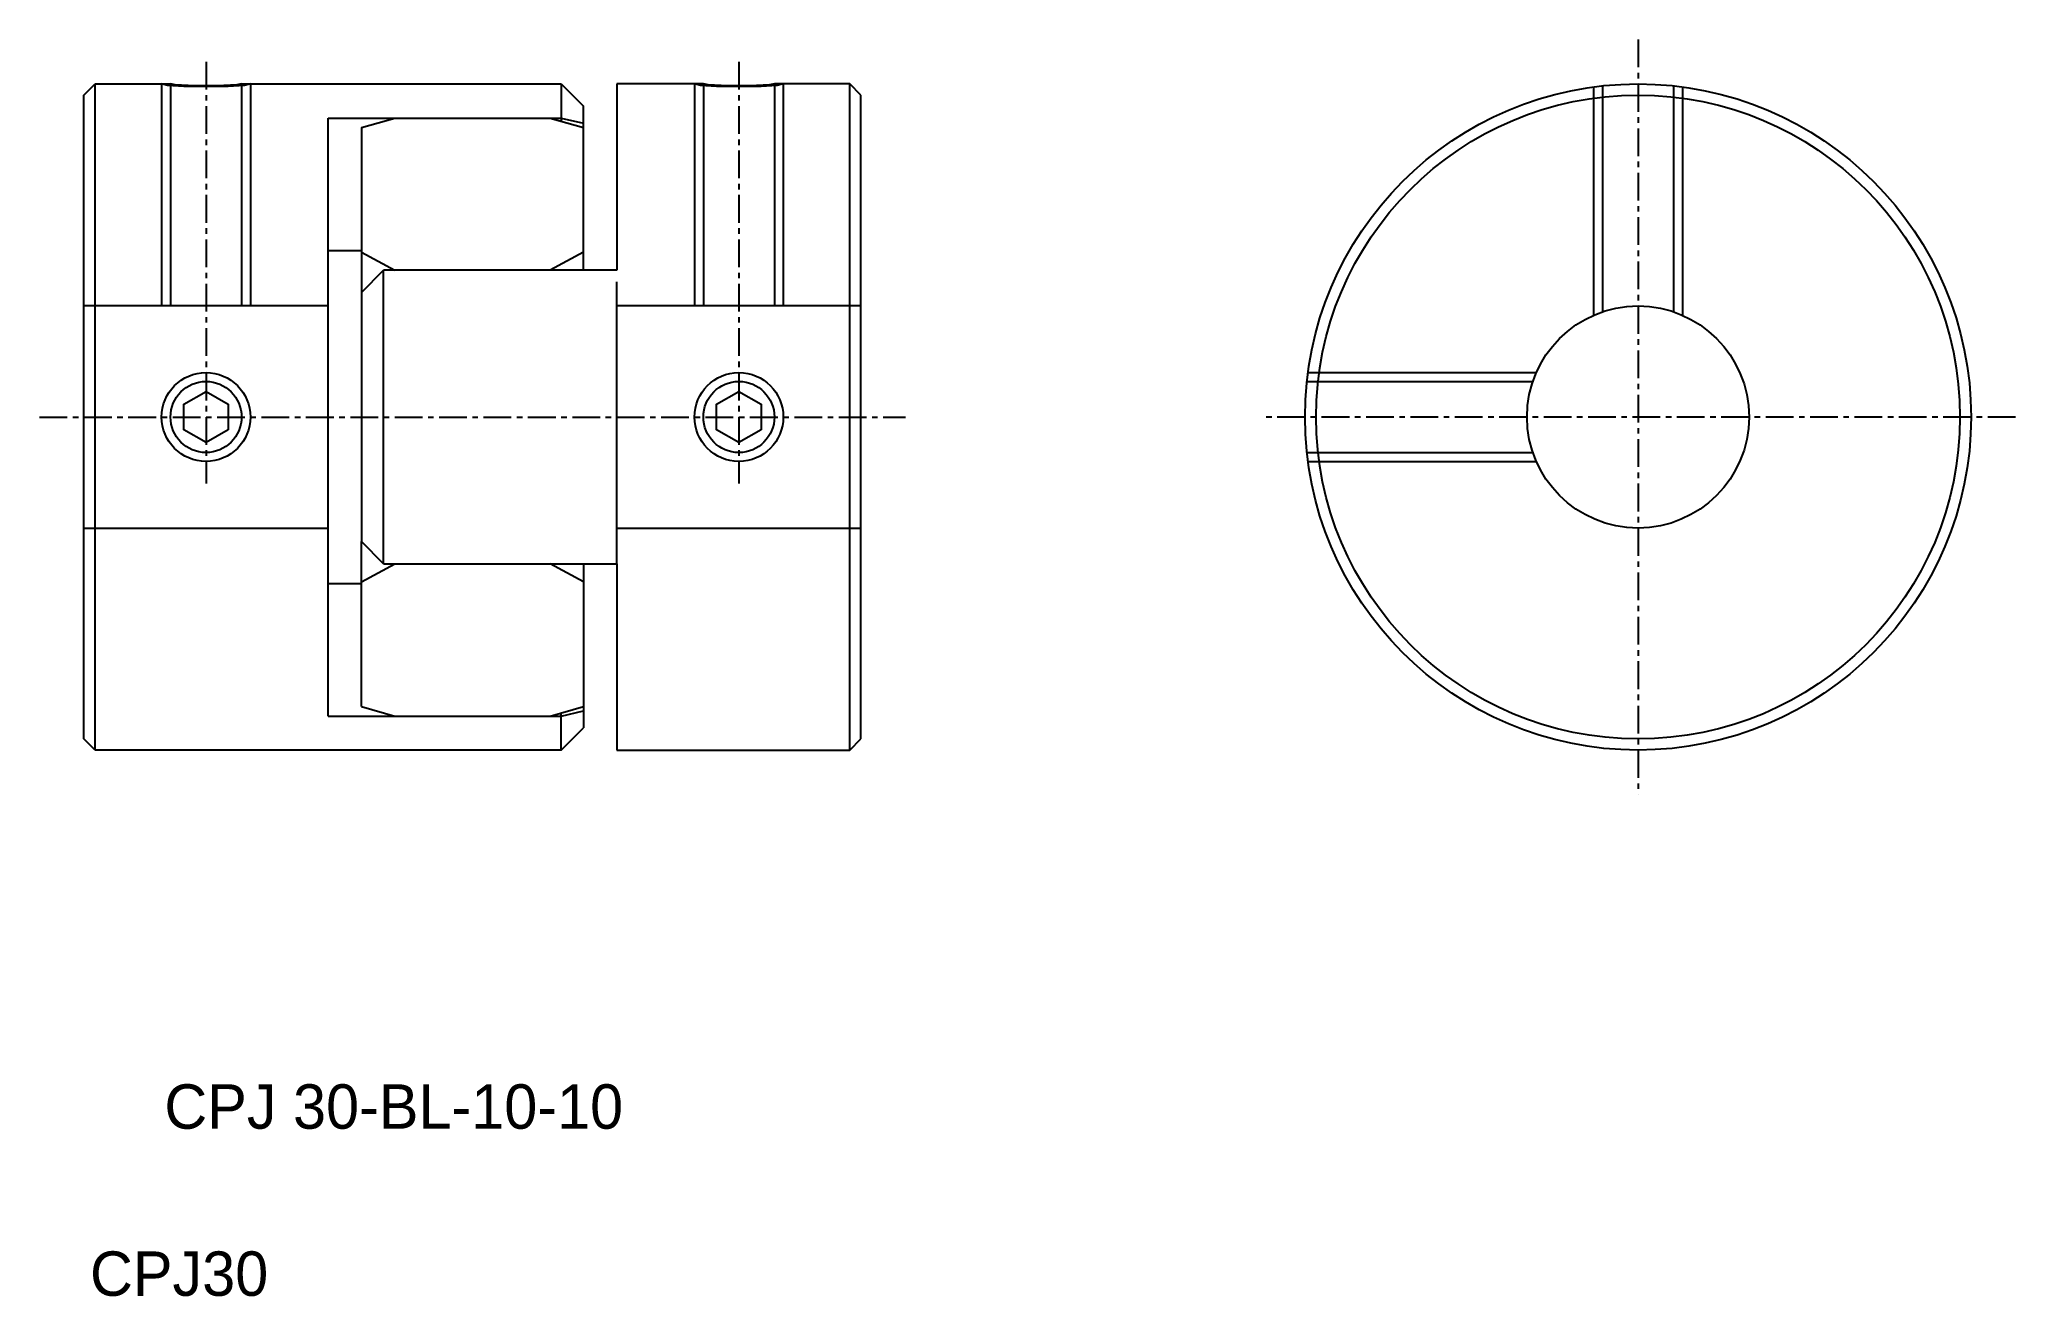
# Model space of a CAD drawing. Extents: x 112.3 to 201.3, y 74.8 to 131.4.
import ezdxf
from ezdxf.enums import TextEntityAlignment as Align

# ---------------------------------------------------------------- set-up
doc = ezdxf.new("R2010")
doc.units = 0
doc.linetypes.add('CENTER', pattern=[2, 1.25, -0.25, 0.25, -0.25])
doc.linetypes.add('DASHED', pattern=[19.05, 12.7, -6.35])
doc.layers.get('0').update_dxf_attribs({"linetype": 'CONTINUOUS'})
doc.layers.add('CENTER', color=1, linetype='CENTER')

msp = doc.modelspace()

# ---------------------------------------------------------------- linework, layer by layer
at = {"linetype": 'CONTINUOUS'}
for p, q in [((114.269, 128.865), (114.769, 129.365)), ((114.769, 129.365), (118.169, 129.365)), ((114.769, 99.365), (114.769, 129.365)), ((121.369, 129.365), (135.769, 129.365)), ((135.769, 129.365), (136.769, 128.365)), ((135.769, 129.365), (135.769, 127.686)), ((142.169, 129.365), (138.269, 129.365)), ((138.269, 129.365), (138.269, 120.974)), ((148.769, 129.365), (145.369, 129.365)), ((149.269, 128.865), (148.769, 129.365)), ((148.769, 99.365), (148.769, 129.365)), ((114.269, 99.865), (114.269, 128.865)), ((136.769, 120.974), (136.769, 128.365)), ((149.269, 99.865), (149.269, 128.865)), ((125.269, 100.899), (125.269, 127.831)), ((125.269, 127.831), (135.769, 127.831)), ((126.769, 127.397), (128.269, 127.831)), ((126.769, 127.397), (126.769, 119.974)), ((135.269, 127.831), (136.769, 127.397)), ((135.769, 127.831), (136.769, 127.596)), ((125.269, 121.865), (126.769, 121.865)), ((126.769, 121.788), (128.269, 120.974)), ((136.769, 121.792), (135.269, 120.974)), ((126.769, 119.974), (127.769, 120.974)), ((127.769, 107.757), (127.769, 120.974)), ((138.269, 120.974), (127.769, 120.974)), ((126.769, 119.974), (126.769, 108.757)), ((126.769, 101.333), (126.769, 108.757)), ((127.769, 107.757), (126.769, 108.757)), ((126.769, 106.943), (128.269, 107.757)), ((127.769, 107.757), (138.269, 107.757)), ((136.769, 106.938), (135.269, 107.757)), ((136.769, 107.757), (136.769, 100.365)), ((138.269, 107.757), (138.269, 99.365)), ((125.269, 106.865), (126.769, 106.865)), ((125.269, 100.899), (135.769, 100.899)), ((126.769, 101.333), (128.269, 100.899)), ((135.269, 100.899), (136.769, 101.333)), ((135.769, 100.899), (136.769, 101.134)), ((135.769, 99.365), (135.769, 101.044)), ((114.769, 99.365), (114.269, 99.865)), ((135.769, 99.365), (136.769, 100.365)), ((148.769, 99.365), (149.269, 99.865)), ((135.769, 99.365), (114.769, 99.365)), ((138.269, 99.365), (148.769, 99.365))]:
    msp.add_line(p, q, dxfattribs=at)
at = {"color": 3, "linetype": 'DASHED'}
for p, q in [((117.769, 129.365), (117.769, 119.365)), ((118.169, 129.365), (118.169, 119.365)), ((121.369, 129.365), (121.369, 119.365)), ((121.769, 129.365), (121.769, 119.365)), ((141.769, 129.365), (141.769, 119.365)), ((142.169, 129.365), (142.169, 119.365)), ((145.369, 129.365), (145.369, 119.365)), ((145.769, 129.365), (145.769, 119.365)), ((182.269, 129.231), (182.269, 118.948)), ((182.669, 129.28), (182.669, 119.102)), ((185.869, 129.28), (185.869, 119.102)), ((186.269, 129.231), (186.269, 118.948)), ((138.269, 107.757), (138.269, 120.974)), ((125.269, 119.365), (114.269, 119.365)), ((149.269, 119.365), (138.269, 119.365)), ((169.355, 115.965), (179.532, 115.965)), ((169.403, 116.365), (179.687, 116.365)), ((169.355, 112.765), (179.532, 112.765)), ((169.403, 112.365), (179.687, 112.365)), ((114.269, 109.365), (125.269, 109.365)), ((138.269, 109.365), (149.269, 109.365))]:
    msp.add_line(p, q, dxfattribs=at)
at = {"color": 3, "linetype": 'CONTINUOUS', "flags": 128}
for points in [[(121.769, 129.365), (121.501, 129.298), (120.769, 129.249), (119.769, 129.231), (118.769, 129.249), (118.037, 129.298), (117.769, 129.365)], [(145.769, 129.365), (145.501, 129.298), (144.769, 129.249), (143.769, 129.231), (142.769, 129.249), (142.037, 129.298), (141.769, 129.365)]]:
    msp.add_lwpolyline(points, dxfattribs=at)
at = {"linetype": 'CONTINUOUS', "flags": 128}
for points in [[(121.369, 129.365), (121.155, 129.322), (120.569, 129.291), (119.769, 129.28), (118.969, 129.291), (118.384, 129.322), (118.169, 129.365)], [(145.369, 129.365), (145.155, 129.322), (144.569, 129.291), (143.769, 129.28), (142.969, 129.291), (142.384, 129.322), (142.169, 129.365)]]:
    msp.add_lwpolyline(points, dxfattribs=at)
at = {"linetype": 'CONTINUOUS'}
for points in [[(120.769, 113.788), (119.769, 113.21), (118.769, 113.788), (118.769, 114.943), (119.769, 115.52), (120.769, 114.943)], [(144.769, 113.788), (143.769, 113.21), (142.769, 113.788), (142.769, 114.943), (143.769, 115.52), (144.769, 114.943)]]:
    msp.add_lwpolyline(points, close=True, dxfattribs=at)
for centre, radius in [((184.269, 114.365), 15), ((184.269, 114.365), 14.5), ((184.269, 114.365), 5), ((119.769, 114.365), 2), ((143.769, 114.365), 2)]:
    msp.add_circle(centre, radius, dxfattribs=at)
at = {"color": 3, "linetype": 'CONTINUOUS'}
for centre in [(119.769, 114.365), (143.769, 114.365)]:
    msp.add_circle(centre, 1.6, dxfattribs=at)
at = {"layer": 'CENTER', "linetype": 'CENTER'}
for p, q in [((184.269, 131.365), (184.269, 97.365)), ((119.769, 130.365), (119.769, 111.365)), ((143.769, 130.365), (143.769, 111.365)), ((112.269, 114.365), (151.269, 114.365)), ((201.269, 114.365), (167.269, 114.365))]:
    msp.add_line(p, q, dxfattribs=at)

# ---------------------------------------------------------------- texts
for s, p in [('CPJ 30-BL-10-10', (128.224, 81.713)), ('CPJ30', (118.557, 74.187))]:
    msp.add_text(s, height=2).set_placement(p, align=Align.BOTTOM_CENTER)

doc.saveas('drawing.dxf')
